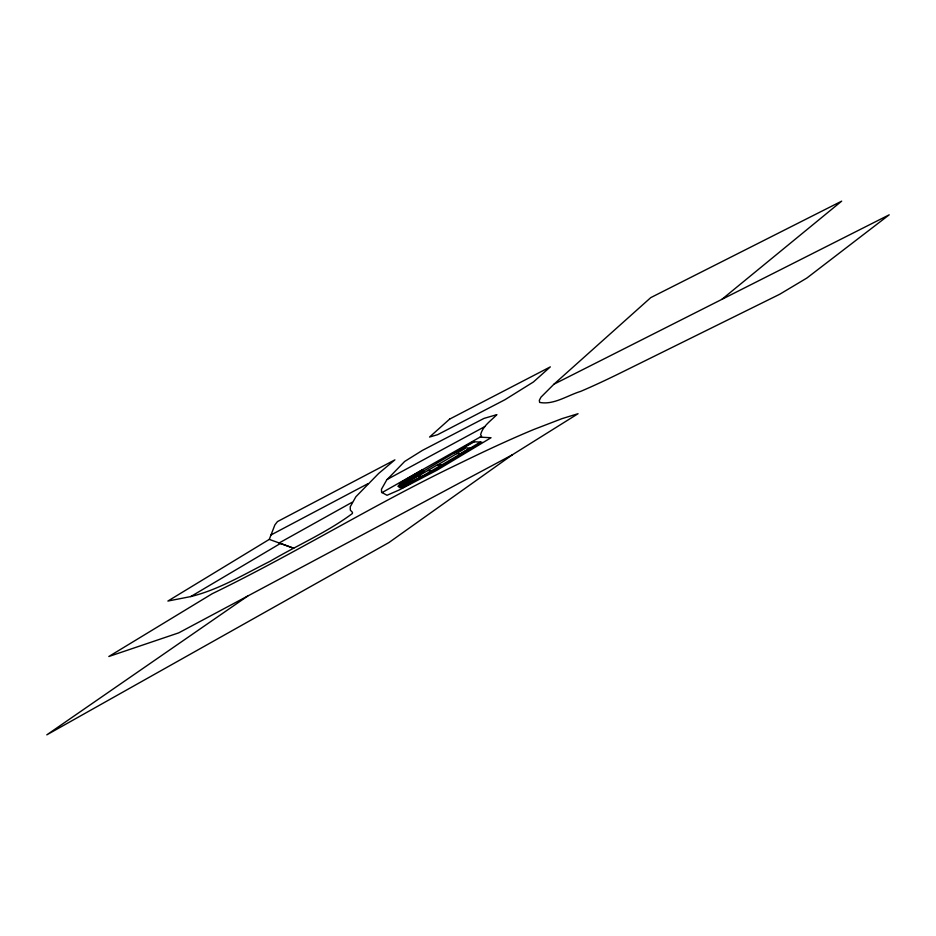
<?xml version="1.0" encoding="UTF-8"?>
<svg xmlns="http://www.w3.org/2000/svg" width="936" height="936" viewBox="0 0 936 936"><rect width="100%" height="100%" fill="white"/><g stroke="black" fill="none" stroke-linecap="round" stroke-linejoin="round"><path stroke-width="1.4" d="M269.287 539.393L274.891 524.897L277.454 521.598L394.898 459.857L378.694 473.417L355.891 496.735L350.228 506.785L350.345 510.155L352.474 512.378L352.404 513.49C327.003 532.444 297.437 545.161 270.176 561.237C244.331 574.154 219.012 589.657 190.722 596.583L167.883 601.052L269.287 539.393L293.728 548.25L279.139 542.985L352.088 502.293M381.946 492.664L481.63 436.246L480.613 434.725C482.683 426.044 491.002 420.72 496.899 414.636L483.982 418.404L422.347 450.427L404.633 461.483L386.697 479.981L381.467 489.224L381.595 492.313L387.013 495.284L398.97 490.066L437.053 470.153L491.037 437.732L480.039 437.147M553.913 384.228L540.973 397.18L539.323 400.351L539.639 402.41C553.679 405.206 567.497 395.39 580.636 391.388A190.23 17.901 -29.8 0 0 622.206 372.095L779.676 294.278L806.89 278.027L889.2 214.824L553.913 384.228L650.777 297.613L841.675 201.146L721.855 299.38M512.226 454.884L178.741 632.853L108.822 656.51L212.203 593.728C295.893 553.153 375.008 503.79 458.979 463.706A345.021 32.468 -29.8 0 1 533.929 429.437L562.15 418.591L578.05 413.712L512.226 454.884L388.92 542.552L46.8 734.854L247.759 596.021M190.722 596.583L280.472 543.442M398.9 486.322L423.727 471.65L422.709 471.592M474.248 441.78L453.363 453.48M437.697 464.876L456.85 453.562M441.254 465.075L402.948 487.714L399.087 487.504L437.404 464.864L441.546 465.087L480.425 442.108M460.418 453.749L469.989 448.087L466.14 447.876L456.557 453.539L460.699 453.761M422.44 476.377L431.04 472.036M387.165 479.443L484.918 426.547M271.007 534.947L367.895 483.713M402.386 486.509L433.848 470.621M460.535 453.855L462.056 453.937M427.822 470.527L431.683 470.726M418.252 476.19L422.101 476.389M408.669 481.853L412.53 482.052M449.619 419.117L429.565 437.042L437.638 434.678L504.949 399.719L533.426 381.982L550.321 366.877L449.619 419.117M421.656 470.2L398.677 483.783L400.21 483.865L423.201 470.281L421.656 470.2M473.242 441.722L397.882 486.264L402.609 486.521L432.42 471.463L481.946 442.19L473.242 441.722"/></g></svg>
